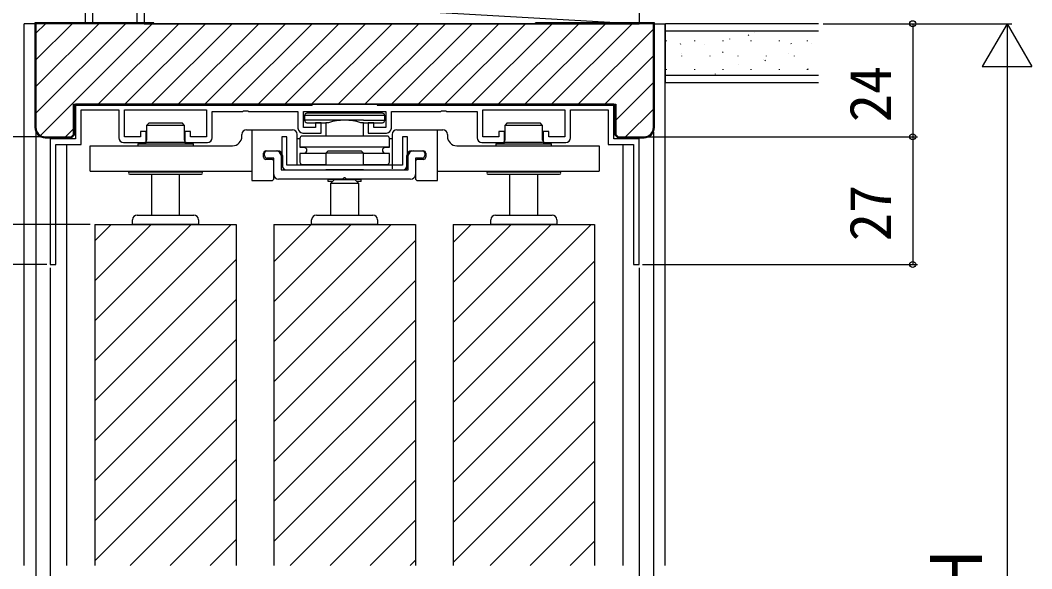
# Model space of a CAD drawing. Units: millimetres, scale not verified. Extents: x -525 to 525, y -783 to 779.
# Drawn here: x -385.8 to -171.2, y 379.7 to 496.1 of the extents above; entities that cross this region are included whole.
import ezdxf
from ezdxf.enums import TextEntityAlignment as Align

# ---------------------------------------------------------------- set-up
doc = ezdxf.new("R2010")
doc.units = ezdxf.units.MM
doc.header["$LTSCALE"] = 4
for name, color, linetype in [('0-3_YKK_11', 7, 'Continuous'), ('0-4_YKK_12', 2, 'Continuous'), ('0-5_YKK_13', 4, 'Continuous'), ('0-7_YKK_D', 6, 'Continuous'), ('0-9_YSS_K', 3, 'Continuous'), ('0-A_YSS_KE', 3, 'Continuous')]:
    doc.layers.add(name, color=color, linetype=linetype)
doc.styles.add('ＭＳ ゴシック', font='')
doc.styles.get('ＭＳ ゴシック').set_extended_font_data('MS Gothic')

msp = doc.modelspace()

# ---------------------------------------------------------------- linework, layer by layer
at = {"layer": '0-3_YKK_11'}
for points in [[(-259.9, 478.289), (-374.1, 478.289), (-374.1, 470.989), (-379.5, 470.989), (-379.5, 444.289), (-378.3, 444.289), (-378.3, 469.789), (-372.9, 469.789), (-372.9, 477.089), (-364.9, 477.089), (-364.9, 471.189)], [(-363.9, 470.189), (-359.1, 470.189), (-359.1, 472.489), (-360.3, 472.489), (-360.3, 471.389), (-363.7, 471.389), (-363.7, 477.089), (-346.3, 477.089), (-346.3, 471.389), (-349.7, 471.389), (-349.7, 472.489), (-350.9, 472.489), (-350.9, 470.189), (-346.1, 470.189)], [(-345.1, 471.189), (-345.1, 476.789), (-338.671, 476.789), (-338.479, 476.931), (-337.521, 476.931), (-337.329, 476.789), (-326.9, 476.789), (-326.9, 473.189)], [(-325.9, 472.189), (-322, 472.189), (-322, 474.389), (-323.2, 474.389), (-323.2, 473.389), (-325.7, 473.389), (-325.7, 476.789), (-308.3, 476.789), (-308.3, 473.389), (-310.8, 473.389), (-310.8, 474.389), (-312, 474.389), (-312, 472.189), (-308.1, 472.189)], [(-307.1, 473.189), (-307.1, 476.789), (-296.671, 476.789), (-296.479, 476.931), (-295.521, 476.931), (-295.329, 476.789), (-288.9, 476.789), (-288.9, 471.189)], [(-287.9, 470.189), (-283.1, 470.189), (-283.1, 472.489), (-284.3, 472.489), (-284.3, 471.389), (-287.7, 471.389), (-287.7, 477.089), (-270.3, 477.089), (-270.3, 471.389), (-273.7, 471.389), (-273.7, 472.489), (-274.9, 472.489), (-274.9, 470.189), (-270.1, 470.189)], [(-269.1, 471.189), (-269.1, 477.089), (-261.1, 477.089), (-261.1, 469.789), (-255.7, 469.789), (-255.7, 444.289), (-254.5, 444.289), (-254.5, 470.989), (-259.9, 470.989), (-259.9, 478.289)]]:
    msp.add_lwpolyline(points, dxfattribs=at)
for centre, start, end in [((-325.9, 473.189), 180.00001, 269.99999), ((-308.1, 473.189), 270.00001, 359.99999), ((-363.9, 471.189), 180.00001, 269.99999), ((-346.1, 471.189), 270.00001, 359.99999), ((-287.9, 471.189), 180.00001, 269.99999), ((-270.1, 471.189), 270.00001, 359.99999)]:
    msp.add_arc(centre, 1, start, end, dxfattribs=at)
at = {"layer": '0-4_YKK_12'}
for p, q in [((-382.5, 495.389), (-385, 495.389)), ((-385, 380.439), (-385, 495.389)), ((-251.5, 495.389), (-248.966, 495.389)), ((-249, 380.439), (-249, 495.389)), ((-376, 471.189), (-376, 470.989)), ((-258, 471.189), (-258, 470.989)), ((-376, 469.789), (-376, 380.439)), ((-258, 469.789), (-258, 380.439)), ((-370, 452.789), (-340, 452.789)), ((-370, 452.789), (-370, 380.439)), ((-370, 449.294), (-366.506, 452.789)), ((-370, 440.809), (-358.02, 452.789)), ((-370, 432.324), (-349.535, 452.789)), ((-370, 423.838), (-341.05, 452.789)), ((-340, 452.789), (-340, 380.439)), ((-332, 452.789), (-302, 452.789)), ((-332, 452.789), (-332, 380.439)), ((-332, 444.868), (-324.079, 452.789)), ((-332, 436.383), (-315.594, 452.789)), ((-332, 427.897), (-307.109, 452.789)), ((-302, 452.789), (-302, 380.439)), ((-294, 452.789), (-264, 452.789)), ((-294, 452.789), (-294, 380.439)), ((-294, 448.927), (-290.138, 452.789)), ((-294, 440.441), (-281.653, 452.789)), ((-294, 431.956), (-273.168, 452.789)), ((-294, 423.471), (-264.682, 452.789)), ((-264, 452.789), (-264, 380.439)), ((-332, 419.412), (-302, 449.412)), ((-370, 415.353), (-340, 445.353)), ((-294, 414.986), (-264, 444.986)), ((-332, 410.927), (-302, 440.927)), ((-370, 406.868), (-340, 436.868)), ((-294, 406.5), (-264, 436.5)), ((-332, 402.441), (-302, 432.441)), ((-370, 398.383), (-340, 428.383)), ((-294, 398.015), (-264, 428.015)), ((-332, 393.956), (-302, 423.956)), ((-370, 389.897), (-340, 419.897)), ((-294, 389.53), (-264, 419.53)), ((-332, 385.471), (-302, 415.471)), ((-370, 381.412), (-340, 411.412)), ((-294, 381.044), (-264, 411.045)), ((-328.547, 380.439), (-302, 406.986)), ((-362.488, 380.439), (-340, 402.927)), ((-286.121, 380.439), (-264, 402.559)), ((-320.062, 380.439), (-302, 398.5)), ((-354.003, 380.439), (-340, 394.441)), ((-277.635, 380.439), (-264, 394.074)), ((-311.576, 380.439), (-302, 390.015)), ((-345.517, 380.439), (-340, 385.956)), ((-269.15, 380.439), (-264, 385.589)), ((-303.091, 380.439), (-302, 381.53))]:
    msp.add_line(p, q, dxfattribs=at)
at = {"layer": '0-5_YKK_13'}
for p, q in [((-320.347, 476.389), (-325, 476.389)), ((-317, 476.389), (-320.347, 476.389)), ((-309, 476.389), (-317, 476.389)), ((-358.5, 474.321), (-351.5, 474.321)), ((-325.5, 475.889), (-325.5, 474.889)), ((-308.5, 475.889), (-325.5, 475.889)), ((-313, 474.889), (-325.5, 474.889)), ((-325, 474.389), (-321, 474.389)), ((-321, 474.389), (-321, 471.535)), ((-320.46, 474.389), (-321, 474.389)), ((-313, 474.389), (-313.54, 474.389)), ((-313, 474.889), (-308.5, 474.889)), ((-313, 474.389), (-309, 474.389)), ((-313, 471.535), (-313, 474.389)), ((-308.5, 474.889), (-308.5, 475.889)), ((-282.5, 474.321), (-275.5, 474.321)), ((-355, 473.821), (-359, 473.821)), ((-351, 473.821), (-355, 473.821)), ((-337.8, 472.889), (-328.1, 472.889)), ((-336.7, 472.889), (-336.7, 462.089)), ((-305.9, 472.889), (-296.2, 472.889)), ((-297.3, 462.089), (-297.3, 472.889)), ((-279, 473.821), (-283, 473.821)), ((-275, 473.821), (-279, 473.821)), ((-359.413, 470.189), (-360.9, 469.926)), ((-360.9, 469.926), (-360.9, 469.489)), ((-360.9, 469.926), (-355, 469.926)), ((-359, 470.261), (-355, 470.261)), ((-355, 470.261), (-351, 470.261)), ((-355, 469.926), (-349.1, 469.926)), ((-349.1, 469.926), (-350.587, 470.189)), ((-349.1, 469.489), (-349.1, 469.926)), ((-338.8, 471.489), (-338.8, 471.889)), ((-330.3, 471.389), (-330.3, 465.389)), ((-329.3, 471.389), (-330.3, 471.389)), ((-329.3, 465.389), (-329.3, 471.389)), ((-327.1, 465.389), (-327.1, 471.889)), ((-326.5, 470.989), (-327.1, 470.989)), ((-326.5, 471.035), (-326.5, 469.216)), ((-319.5, 471.535), (-326, 471.535)), ((-314.5, 471.535), (-319.5, 471.535)), ((-308, 471.535), (-314.5, 471.535)), ((-307.5, 469.216), (-307.5, 471.035)), ((-306.9, 470.989), (-307.5, 470.989)), ((-306.9, 471.889), (-306.9, 465.389)), ((-304.7, 471.389), (-304.7, 465.389)), ((-303.7, 471.389), (-304.7, 471.389)), ((-303.7, 465.389), (-303.7, 471.389)), ((-295.2, 471.889), (-295.2, 471.489)), ((-283.413, 470.189), (-284.9, 469.926)), ((-284.9, 469.926), (-284.9, 469.489)), ((-284.9, 469.926), (-279, 469.926)), ((-283, 470.261), (-279, 470.261)), ((-279, 470.261), (-275, 470.261)), ((-279, 469.926), (-273.1, 469.926)), ((-273.1, 469.926), (-274.587, 470.189)), ((-273.1, 469.489), (-273.1, 469.926)), ((-334.2, 467.089), (-334.2, 467.889)), ((-334, 467.389), (-334, 467.889)), ((-333.7, 468.389), (-331.2, 468.389)), ((-333.5, 468.389), (-331.5, 468.389)), ((-326.5, 469.216), (-325.548, 469.133)), ((-307.5, 469.216), (-326.5, 469.216)), ((-325.548, 467.938), (-326.5, 467.854)), ((-326.5, 467.854), (-326.5, 466.035)), ((-321, 467.854), (-326.5, 467.854)), ((-317, 467.889), (-321, 467.889)), ((-320.5, 468.389), (-313.5, 468.389)), ((-313, 467.889), (-317, 467.889)), ((-307.5, 467.854), (-313, 467.854)), ((-308.452, 469.133), (-307.5, 469.216)), ((-307.5, 467.854), (-308.452, 467.938)), ((-307.5, 466.035), (-307.5, 467.854)), ((-302.8, 468.389), (-300.3, 468.389)), ((-302.5, 468.389), (-300.5, 468.389)), ((-300, 467.889), (-300, 467.389)), ((-299.8, 467.889), (-299.8, 467.089)), ((-293.2, 469.489), (-263, 469.489)), ((-263, 469.489), (-263, 464.089)), ((-332.5, 466.589), (-333.7, 466.589)), ((-332, 462.589), (-332, 466.089)), ((-330.2, 467.389), (-330.2, 464.953)), ((-303.8, 464.589), (-303.8, 467.389)), ((-303.5, 464.389), (-303.5, 467.389)), ((-302, 466.089), (-302, 462.589)), ((-300.3, 466.589), (-301.5, 466.589)), ((-371, 464.089), (-336.7, 464.089)), ((-362.6, 463.926), (-347.4, 463.926)), ((-319.5, 465.389), (-329.3, 465.389)), ((-329.3, 464.389), (-304.7, 464.389)), ((-326, 465.535), (-321, 465.535)), ((-317, 464.389), (-321, 464.389)), ((-314.5, 465.389), (-319.5, 465.389)), ((-313, 464.389), (-317, 464.389)), ((-304.7, 465.389), (-314.5, 465.389)), ((-313, 465.535), (-308, 465.535)), ((-306.9, 465.389), (-306.9, 464.589)), ((-304, 464.589), (-303.8, 464.589)), ((-297.3, 464.089), (-263, 464.089)), ((-286.6, 463.926), (-271.4, 463.926)), ((-362.6, 463.426), (-347.4, 463.426)), ((-358, 463.426), (-358, 454.789)), ((-352, 454.789), (-352, 463.426)), ((-336.7, 462.089), (-332.5, 462.089)), ((-317.424, 462.389), (-331, 462.389)), ((-320.5, 462.389), (-313.5, 462.389)), ((-319.225, 462.289), (-320, 461.514)), ((-314, 461.514), (-320, 461.514)), ((-320, 461.514), (-320, 454.789)), ((-319.225, 462.289), (-319.225, 462.389)), ((-314.775, 462.289), (-319.225, 462.289)), ((-317.424, 462.389), (-317.212, 462.601)), ((-316.788, 462.601), (-316.576, 462.389)), ((-303, 462.389), (-316.576, 462.389)), ((-314.775, 462.289), (-314.775, 462.389)), ((-314, 461.514), (-314.775, 462.289)), ((-313.5, 461.889), (-314.375, 461.889)), ((-314, 454.789), (-314, 461.514)), ((-313.5, 461.889), (-313.5, 462.389)), ((-301.5, 462.089), (-297.3, 462.089)), ((-286.6, 463.426), (-271.4, 463.426)), ((-282, 463.426), (-282, 454.789)), ((-276, 454.789), (-276, 463.426)), ((-361, 454.789), (-355, 454.789)), ((-355, 454.789), (-349, 454.789)), ((-348.5, 452.789), (-355, 452.789)), ((-348, 452.789), (-348.5, 452.789)), ((-348, 453.789), (-348, 452.789)), ((-323, 454.789), (-317, 454.789)), ((-317, 454.789), (-311, 454.789)), ((-310.5, 452.789), (-317, 452.789)), ((-310, 452.789), (-310.5, 452.789)), ((-310, 453.789), (-310, 452.789)), ((-285, 454.789), (-279, 454.789)), ((-279, 454.789), (-273, 454.789)), ((-272.5, 452.789), (-279, 452.789)), ((-272, 452.789), (-272.5, 452.789)), ((-272, 453.789), (-272, 452.789))]:
    msp.add_line(p, q, dxfattribs=at)
for points in [[(-358.5, 474.321), (-359, 473.821), (-359, 470.681)], [(-351, 470.681), (-351, 473.821), (-351.5, 474.321)], [(-282.5, 474.321), (-283, 473.821), (-283, 470.681)], [(-275, 470.681), (-275, 473.821), (-275.5, 474.321)], [(-371, 464.089), (-371, 469.489), (-340.8, 469.489)], [(-320.5, 468.389), (-321, 467.889), (-321, 465.389)], [(-313, 465.389), (-313, 467.889), (-313.5, 468.389)], [(-332, 463.389), (-332, 466.889), (-333.5, 466.889)], [(-330.5, 467.389), (-330.5, 464.389), (-303.5, 464.389)], [(-300.5, 466.889), (-302, 466.889), (-302, 463.389)], [(-321, 464.389), (-317, 464.389), (-313, 464.389)], [(-319.625, 461.889), (-320.5, 461.889), (-320.5, 462.389)], [(-355, 452.789), (-361.5, 452.789), (-362, 452.789), (-362, 453.789)], [(-317, 452.789), (-323.5, 452.789), (-324, 452.789), (-324, 453.789)], [(-279, 452.789), (-285.5, 452.789), (-286, 452.789), (-286, 453.789)]]:
    msp.add_lwpolyline(points, dxfattribs=at)
for centre, radius, start, end in [((-325, 475.889), 0.5, 90, 180), ((-309, 475.889), 0.5, 0, 90), ((-325, 474.889), 0.5, 180, 270), ((-317, 462.667), 12.222, 73.55437, 106.44563), ((-309, 474.889), 0.5, 270, 0), ((-337.8, 471.889), 1, 90, 180), ((-328.1, 471.889), 1, 0, 90), ((-305.9, 471.889), 1, 90, 180), ((-296.2, 471.889), 1, 0, 90), ((-359.5, 470.681), 0.5, 280, 0), ((-350.5, 470.681), 0.5, 180, 260), ((-340.8, 471.489), 2, 270, 0), ((-326, 471.035), 0.5, 90, 180), ((-308, 471.035), 0.5, 0, 90), ((-293.2, 471.489), 2, 180, 270), ((-283.5, 470.681), 0.5, 280, 0), ((-274.5, 470.681), 0.5, 180, 260), ((-333.7, 467.889), 0.5, 90, 180), ((-333.5, 467.889), 0.5, 90, 180), ((-331.5, 467.389), 1, 0, 90), ((-331.2, 467.389), 1, 0, 90), ((-325.6, 468.535), 0.6, 275, 85), ((-308.4, 468.535), 0.6, 95, 265), ((-302.8, 467.389), 1, 90, 180), ((-302.5, 467.389), 1, 90, 180), ((-300.5, 467.889), 0.5, 0, 90), ((-300.3, 467.889), 0.5, 0, 90), ((-333.7, 467.089), 0.5, 180, 270), ((-333.5, 467.389), 0.5, 180, 270), ((-332.5, 466.089), 0.5, 0, 90), ((-326, 466.035), 0.5, 180, 270), ((-308, 466.035), 0.5, 270, 0), ((-301.5, 466.089), 0.5, 90, 180), ((-300.5, 467.389), 0.5, 270, 0), ((-300.3, 467.089), 0.5, 270, 0), ((-362.6, 463.676), 0.25, 90, 180), ((-362.6, 463.676), 0.25, 180, 270), ((-361.4, 464.426), 0.5, 270, 317.52038), ((-348.6, 464.426), 0.5, 222.47962, 270), ((-347.4, 463.676), 0.25, 0, 90), ((-347.4, 463.676), 0.25, 270, 0), ((-329.3, 465.389), 1, 180, 270), ((-304.7, 465.389), 1, 270, 360), ((-286.6, 463.676), 0.25, 90, 180), ((-286.6, 463.676), 0.25, 180, 270), ((-285.4, 464.426), 0.5, 270, 317.52038), ((-272.6, 464.426), 0.5, 222.47962, 270), ((-271.4, 463.676), 0.25, 0, 90), ((-271.4, 463.676), 0.25, 270, 0), ((-332.5, 462.589), 0.5, 270, 0), ((-331, 463.389), 1, 180, 270), ((-317, 462.389), 0.3, 88.93839, 135), ((-317, 462.389), 0.3, 45, 88.93839), ((-303, 463.389), 1, 270, 0), ((-301.5, 462.589), 0.5, 180, 270), ((-361, 453.789), 1, 90, 180), ((-349, 453.789), 1, 0, 90), ((-323, 453.789), 1, 90, 180), ((-311, 453.789), 1, 0, 90), ((-285, 453.789), 1, 90, 180), ((-273, 453.789), 1, 0, 90)]:
    msp.add_arc(centre, radius, start, end, dxfattribs=at)
at = {"layer": '0-7_YKK_D'}
for p, q in [((-215.5, 495.389), (-195.5, 495.389)), ((-215.5, 495.389), (-175.5, 495.389)), ((-196.5, 495.389), (-196.5, 471.389)), ((-176.5, 495.389), (-181.75, 486.295)), ((-176.5, 495.389), (-171.25, 486.295)), ((-176.5, 495.389), (-176.5, 477.202)), ((-181.75, 486.295), (-171.25, 486.295)), ((-176.5, 484.889), (-176.5, 272.889)), ((-382.5, 472.389), (-382.5, 344.648)), ((-382.5, 472.389), (-382.5, 344.648)), ((-251.5, 472.389), (-251.5, 344.648)), ((-251.5, 472.389), (-251.5, 344.648)), ((-381.5, 471.389), (-461, 471.389)), ((-381.5, 471.389), (-461, 471.389)), ((-252.5, 471.389), (-195.5, 471.389)), ((-252.5, 471.389), (-195.5, 471.389)), ((-196.5, 471.389), (-196.5, 444.289)), ((-371, 452.789), (-461, 452.789)), ((-371, 452.789), (-461, 452.789)), ((-371, 452.789), (-431, 452.789)), ((-380.2, 444.289), (-431, 444.289)), ((-253.8, 444.289), (-195.5, 444.289)), ((-379.5, 443.589), (-379.5, 344.648)), ((-379.5, 443.589), (-379.5, 344.648)), ((-254.5, 443.589), (-254.5, 344.648)), ((-254.5, 443.589), (-254.5, 344.648))]:
    msp.add_line(p, q, dxfattribs=at)
for centre in [(-196.5, 495.389), (-196.5, 471.389), (-196.5, 471.389), (-196.5, 444.289)]:
    msp.add_circle(centre, 0.637, dxfattribs=at)
at = {"layer": '0-9_YSS_K'}
for p, q in [((-372, 495.389), (-372, 540.389)), ((-370.5, 540.389), (-370.5, 495.389)), ((-361, 495.389), (-361, 540.389)), ((-254.5, 540.389), (-254.5, 495.389)), ((-359.5, 501.389), (-254.5, 495.389)), ((-382.5, 493.363), (-380.474, 495.389)), ((-382.5, 487.706), (-374.817, 495.389)), ((-382.5, 482.049), (-369.161, 495.389)), ((-382.5, 476.392), (-363.504, 495.389)), ((-381.549, 471.686), (-357.847, 495.389)), ((-369.29, 478.289), (-352.19, 495.389)), ((-363.633, 478.289), (-346.533, 495.389)), ((-359.5, 495.389), (-254.5, 495.389)), ((-357.976, 478.289), (-340.876, 495.389)), ((-352.319, 478.289), (-335.219, 495.389)), ((-346.663, 478.289), (-329.563, 495.389)), ((-341.006, 478.289), (-323.906, 495.389)), ((-335.349, 478.289), (-318.249, 495.389)), ((-329.692, 478.289), (-312.592, 495.389)), ((-324.035, 478.289), (-306.935, 495.389)), ((-318.378, 478.289), (-301.278, 495.389)), ((-312.721, 478.289), (-295.621, 495.389)), ((-307.065, 478.289), (-289.965, 495.389)), ((-301.408, 478.289), (-284.308, 495.389)), ((-295.751, 478.289), (-278.651, 495.389)), ((-290.094, 478.289), (-272.994, 495.389)), ((-284.437, 478.289), (-267.337, 495.389)), ((-278.78, 478.289), (-261.68, 495.389)), ((-273.123, 478.289), (-256.023, 495.389)), ((-267.467, 478.289), (-251.5, 494.255)), ((-216.5, 495.389), (-248.966, 495.389)), ((-248.966, 482.889), (-248.966, 495.389)), ((-248.966, 493.889), (-216.5, 493.889)), ((-248.773, 491.809), (-248.773, 491.709)), ((-242.793, 491.809), (-242.793, 491.709)), ((-236.813, 491.809), (-236.813, 491.709)), ((-235.35, 492.162), (-235.344, 492.143)), ((-231.398, 493.024), (-231.287, 492.857)), ((-230.833, 491.809), (-230.833, 491.709)), ((-230.126, 493.454), (-230.119, 493.435)), ((-224.853, 491.809), (-224.853, 491.709)), ((-218.873, 491.809), (-218.873, 491.709)), ((-245.851, 491.183), (-245.74, 491.016)), ((-240.608, 490.964), (-240.601, 490.946)), ((-236.844, 489.414), (-236.734, 489.247)), ((-222.391, 491.255), (-222.281, 491.088)), ((-217.935, 491.118), (-217.928, 491.099)), ((-261.81, 478.289), (-251.5, 488.598)), ((-245.599, 489.012), (-245.592, 488.994)), ((-245.543, 488.579), (-245.543, 488.479)), ((-239.563, 488.579), (-239.563, 488.479)), ((-233.583, 488.579), (-233.583, 488.479)), ((-228.15, 487.874), (-228.143, 487.855)), ((-227.838, 487.645), (-227.727, 487.478)), ((-227.603, 488.579), (-227.603, 488.479)), ((-222.926, 489.166), (-222.919, 489.147)), ((-221.623, 488.579), (-221.623, 488.479)), ((-248.773, 485.729), (-248.773, 485.629)), ((-242.793, 485.729), (-242.793, 485.629)), ((-236.813, 485.729), (-236.813, 485.629)), ((-233.408, 486.676), (-233.401, 486.657)), ((-230.833, 485.729), (-230.833, 485.629)), ((-224.853, 485.729), (-224.853, 485.629)), ((-218.873, 485.729), (-218.873, 485.629)), ((-218.831, 485.876), (-218.721, 485.709)), ((-259.5, 474.941), (-251.5, 482.941)), ((-216.5, 484.389), (-248.966, 484.389)), ((-248.966, 482.889), (-216.5, 482.889)), ((-238.398, 484.724), (-238.392, 484.705)), ((-257.396, 471.389), (-251.5, 477.285)), ((-376.19, 471.389), (-374.5, 473.079))]:
    msp.add_line(p, q, dxfattribs=at)
msp.add_lwpolyline([(-359.5, 540.389), (-359.5, 495.389), (-372, 495.389)], dxfattribs=at)
at = {"layer": '0-A_YSS_KE'}
for p, q in [((-357.5, 495.389), (-357.5, 495.589)), ((-276.5, 495.389), (-276.5, 495.589)), ((-323.9, 478.289), (-323.9, 478.089)), ((-310.1, 478.289), (-310.1, 478.089))]:
    msp.add_line(p, q, dxfattribs=at)
for points in [[(-357.5, 495.589), (-382.7, 495.589), (-382.7, 473.389)], [(-357.5, 495.389), (-382.5, 495.389), (-382.5, 473.389)], [(-251.5, 473.389), (-251.5, 495.389), (-276.5, 495.389), (-357.5, 495.389)], [(-251.3, 473.389), (-251.3, 495.589), (-276.5, 495.589)], [(-380.5, 471.389), (-375, 471.389), (-374.5, 471.889), (-374.5, 478.289), (-323.9, 478.289), (-310.1, 478.289), (-259.5, 478.289), (-259.5, 471.889), (-259, 471.389), (-253.5, 471.389)], [(-380.5, 471.189), (-374.917, 471.189), (-374.3, 471.806), (-374.3, 478.089), (-323.9, 478.089)], [(-310.1, 478.089), (-259.7, 478.089), (-259.7, 471.806), (-259.083, 471.189), (-253.5, 471.189)]]:
    msp.add_lwpolyline(points, dxfattribs=at)
for centre, radius, start, end in [((-380.5, 473.389), 2.2, 180, 270), ((-380.5, 473.389), 2, 180, 270), ((-253.5, 473.389), 2, 270, 0), ((-253.5, 473.389), 2.2, 270, 0)]:
    msp.add_arc(centre, radius, start, end, dxfattribs=at)

# ---------------------------------------------------------------- texts
at = {"layer": '0-7_YKK_D', "style": 'ＭＳ ゴシック'}
for s, height, p in [('24', 8.798, (-198.5, 474.491)), ('27', 8.798, (-198.5, 449.214)), ('Ｈ', 11, (-178.5, 370.536))]:
    msp.add_text(s, height=height, rotation=90, dxfattribs=at).set_placement(p, align=Align.BOTTOM_LEFT)

doc.saveas('drawing.dxf')
